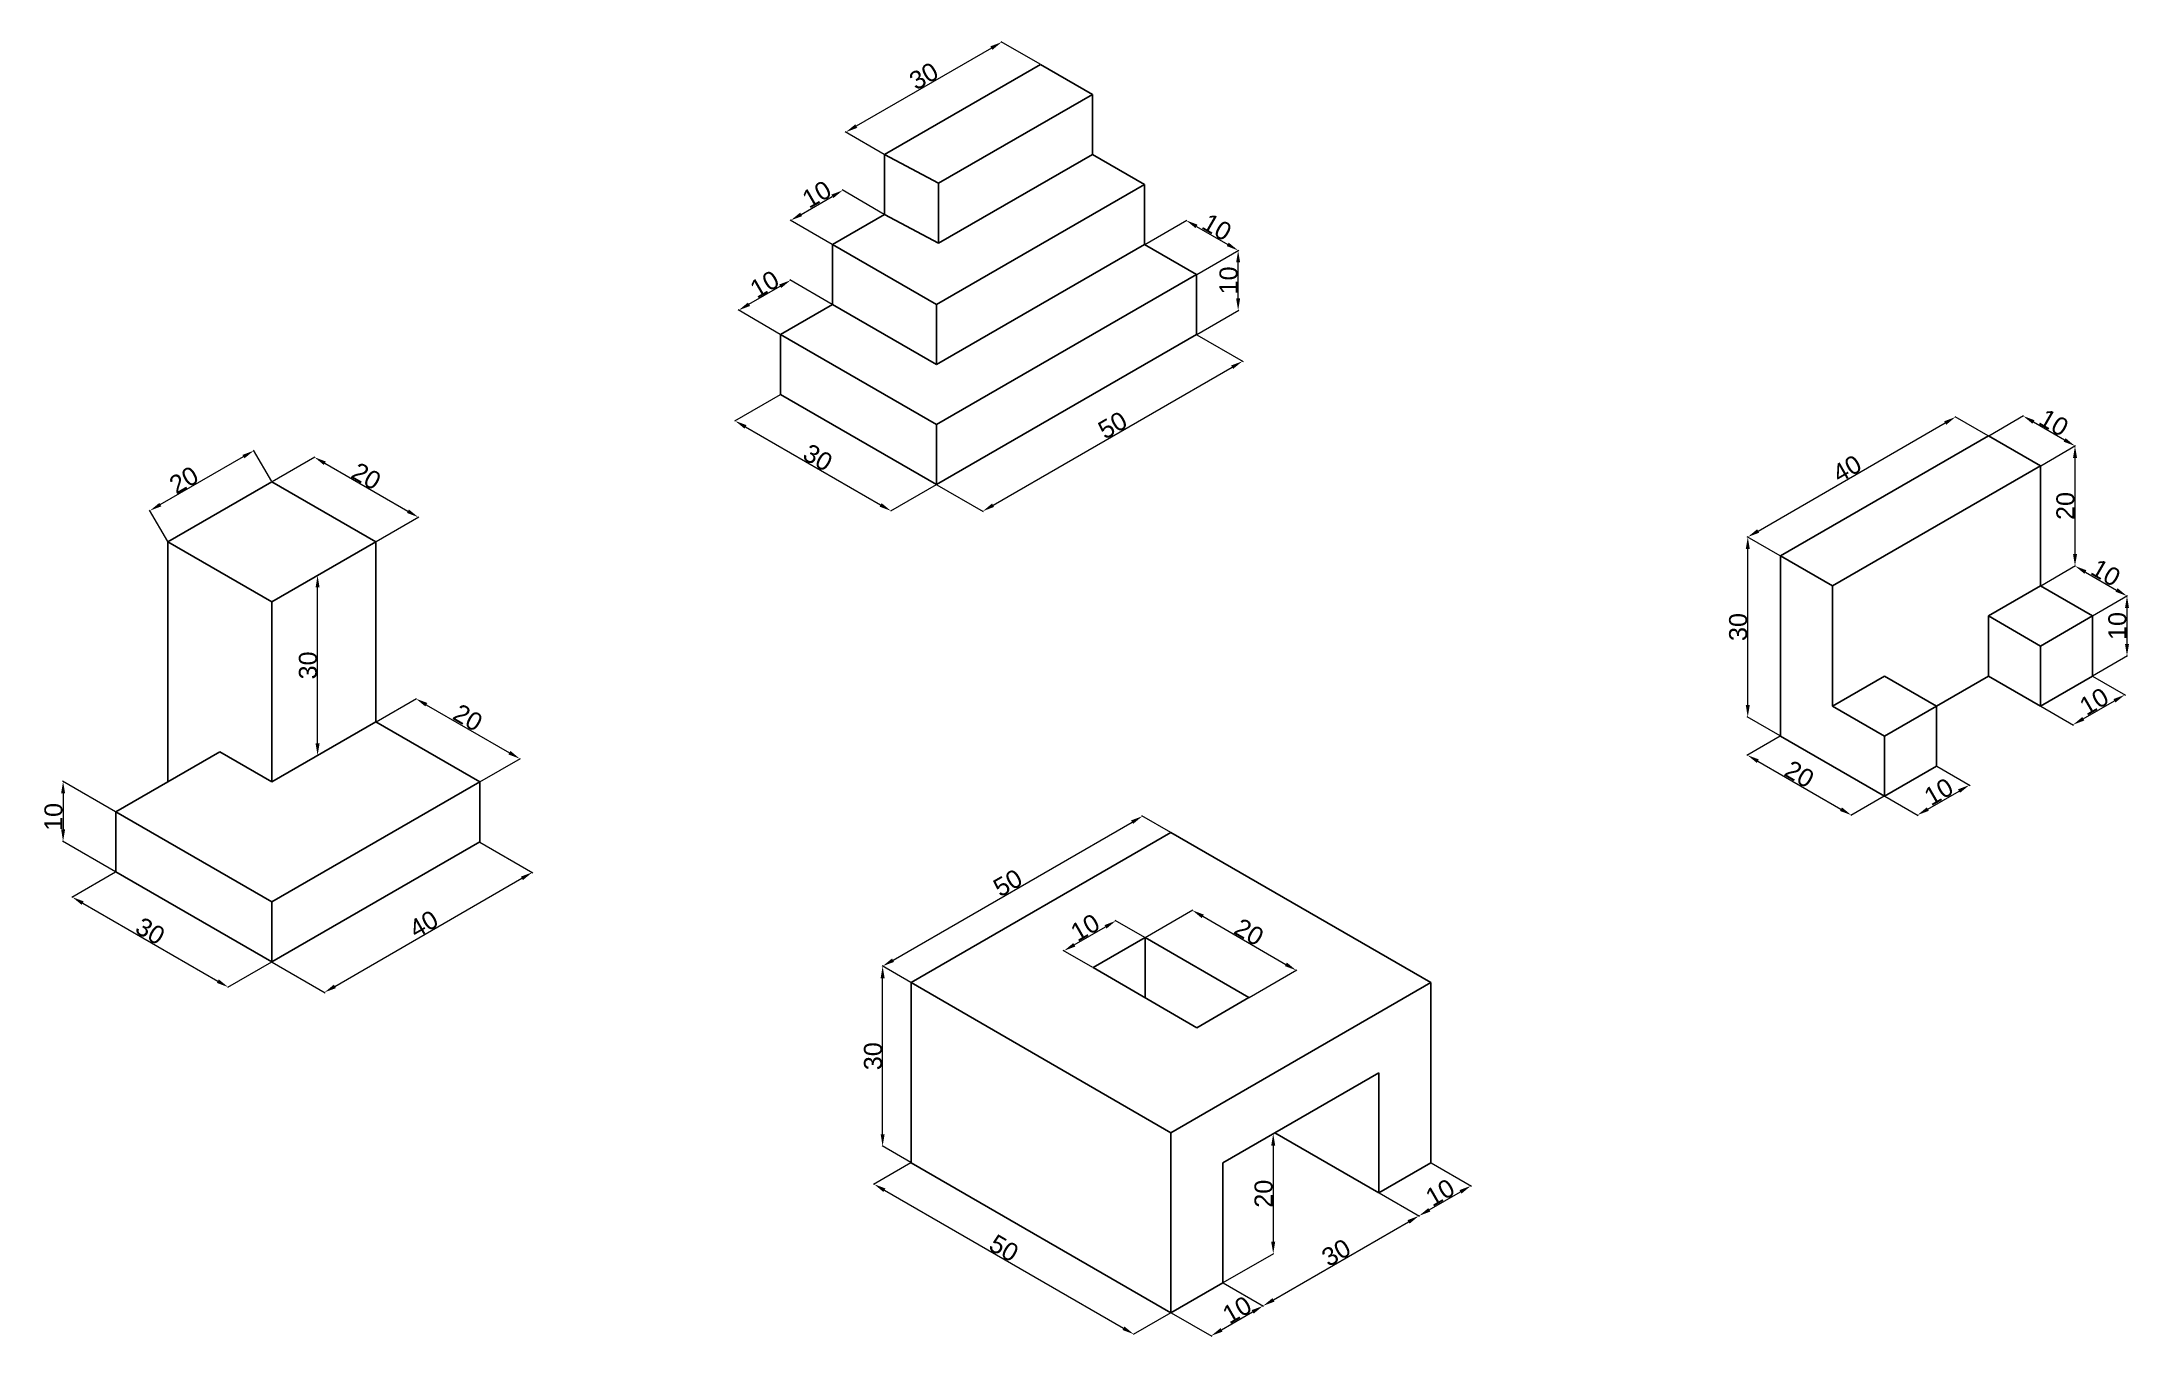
# Model space of a CAD drawing. Header units: millimetres. Extents: x -12 to 336, y -87 to 128.
import ezdxf

# ---------------------------------------------------------------- set-up
doc = ezdxf.new("R2010")
doc.units = ezdxf.units.MM
doc.header["$MEASUREMENT"] = 0
doc.layers.add('AM_5', color=3, linetype='Continuous', lineweight=15)
doc.styles.get("Standard").update_dxf_attribs({"font": 'arial.ttf'})
doc.dimstyles.new('AM_ANSI$0', dxfattribs={"dimtxt": 3, "dimasz": 2, "dimexe": 0.1, "dimexo": 0.05, "dimgap": 0.06, "dimtad": 1, "dimtoh": 1, "dimdec": 3, "dimzin": 9, "dimdsep": 46, "dimtxsty": 'Standard', "dimcen": 0, "dimclrd": 256, "dimclre": 256, "dimclrt": 2, "dimadec": 0, "dimazin": 2, "dimtp": 0.1, "dimtm": 0.1, "dimtfac": 0.71, "dimtdec": 3, "dimtofl": 0, "dimtmove": 0, "dimatfit": 3, "dimfxl": 1, "dimtolj": 1, "dimtzin": 7, "dimlwd": -1, "dimlwe": -1, "dimarcsym": 1})

# ---------------------------------------------------------------- blocks, each defined once
blk = doc.blocks.new('*D41')
at = {"layer": 'AM_5', "transparency": 16777216}
for p, q in [((312.11, 62.67), (317.93, 66.03)), ((319.56, 64.97), (324.76, 61.97)), ((320.77, 57.67), (326.59, 61.03))]:
    blk.add_line(p, q, dxfattribs=at)
for points in [[(319.73, 65.26), (319.4, 64.68), (317.83, 65.97)], [(324.93, 62.26), (324.59, 61.68), (326.49, 60.97)]]:
    blk.add_solid(points, dxfattribs=at)
at = {"layer": 'Defpoints', "color": 0, "transparency": 16777216}
for p in [(312.06, 62.64), (326.49, 60.97), (320.72, 57.64)]:
    blk.add_point(p, dxfattribs=at)
at = {"layer": 'AM_5', "color": 2, "transparency": 16777216, "insert": (322.96, 64.85), "char_height": 3, "attachment_point": 5, "rotation": 330}
blk.add_mtext('\\A1;10', dxfattribs=at)
blk = doc.blocks.new('*D44')
at = {"layer": 'AM_5', "transparency": 16777216}
for p, q in [((329.43, 22.61), (334.9, 19.46)), ((320.77, 17.61), (326.24, 14.46)), ((327.87, 15.51), (333.07, 18.51))]:
    blk.add_line(p, q, dxfattribs=at)
for points in [[(332.9, 18.8), (333.23, 18.23), (334.8, 19.51)], [(327.7, 15.8), (328.04, 15.23), (326.14, 14.51)]]:
    blk.add_solid(points, dxfattribs=at)
at = {"layer": 'Defpoints', "color": 0, "transparency": 16777216}
for p in [(329.38, 22.64), (320.72, 17.64), (334.8, 19.51)]:
    blk.add_point(p, dxfattribs=at)
at = {"layer": 'AM_5', "color": 2, "transparency": 16777216, "insert": (329.67, 18.39), "char_height": 3, "attachment_point": 5, "rotation": 30}
blk.add_mtext('\\A1;10', dxfattribs=at)
blk = doc.blocks.new('*D45')
at = {"layer": 'AM_5', "transparency": 16777216}
for p, q in [((329.43, 32.67), (335.25, 36.03)), ((335.15, 33.97), (335.15, 27.97)), ((329.43, 22.67), (335.25, 26.03))]:
    blk.add_line(p, q, dxfattribs=at)
for points in [[(334.82, 33.97), (335.49, 33.97), (335.15, 35.97)], [(334.82, 27.97), (335.49, 27.97), (335.15, 25.97)]]:
    blk.add_solid(points, dxfattribs=at)
at = {"layer": 'Defpoints', "color": 0, "transparency": 16777216}
for p in [(329.38, 32.64), (335.15, 25.97), (329.38, 22.64)]:
    blk.add_point(p, dxfattribs=at)
at = {"layer": 'AM_5', "color": 2, "transparency": 16777216, "insert": (333.56, 30.97), "char_height": 3, "attachment_point": 5, "rotation": 90}
blk.add_mtext('\\A1;10', dxfattribs=at)
blk = doc.blocks.new('*D47')
at = {"layer": 'AM_5', "transparency": 16777216}
for p, q in [((320.77, 57.67), (326.59, 61.03)), ((326.49, 42.97), (326.49, 58.97)), ((320.77, 37.67), (326.59, 41.03))]:
    blk.add_line(p, q, dxfattribs=at)
for points in [[(326.16, 58.97), (326.83, 58.97), (326.49, 60.97)], [(326.16, 42.97), (326.83, 42.97), (326.49, 40.97)]]:
    blk.add_solid(points, dxfattribs=at)
at = {"layer": 'Defpoints', "color": 0, "transparency": 16777216}
for p in [(326.49, 60.97), (320.72, 57.64), (320.72, 37.64)]:
    blk.add_point(p, dxfattribs=at)
at = {"layer": 'AM_5', "color": 2, "transparency": 16777216, "insert": (324.9, 50.97), "char_height": 3, "attachment_point": 5, "rotation": 90}
blk.add_mtext('\\A1;20', dxfattribs=at)
blk = doc.blocks.new('*D48')
at = {"layer": 'AM_5', "transparency": 16777216}
for p, q in [((-0.05, 0.03), (-8.91, 5.14)), ((-8.81, 3.08), (-8.81, -2.92)), ((-0.05, -9.97), (-8.91, -4.86))]:
    blk.add_line(p, q, dxfattribs=at)
for points in [[(-9.14, 3.08), (-8.47, 3.08), (-8.81, 5.08)], [(-9.14, -2.92), (-8.47, -2.92), (-8.81, -4.92)]]:
    blk.add_solid(points, dxfattribs=at)
at = {"layer": 'Defpoints', "color": 0, "transparency": 16777216}
for p in [(0, 0), (-8.81, -4.92), (0, -10)]:
    blk.add_point(p, dxfattribs=at)
at = {"layer": 'AM_5', "color": 2, "transparency": 16777216, "insert": (-10.4, -0.84), "char_height": 3, "attachment_point": 5, "rotation": 90}
blk.add_mtext('\\A1;10', dxfattribs=at)
blk = doc.blocks.new('*D49')
at = {"layer": 'AM_5', "transparency": 16777216}
for p, q in [((-0.05, -10.03), (-7.37, -14.26)), ((-5.54, -15.2), (16.98, -28.2)), ((25.93, -25.03), (18.61, -29.26))]:
    blk.add_line(p, q, dxfattribs=at)
for points in [[(-5.37, -14.91), (-5.71, -15.49), (-7.27, -14.2)], [(17.14, -27.91), (16.81, -28.49), (18.71, -29.2)]]:
    blk.add_solid(points, dxfattribs=at)
at = {"layer": 'Defpoints', "color": 0, "transparency": 16777216}
for p in [(0, -10), (25.98, -25), (18.71, -29.2)]:
    blk.add_point(p, dxfattribs=at)
at = {"layer": 'AM_5', "color": 2, "transparency": 16777216, "insert": (5.72, -19.86), "char_height": 3, "attachment_point": 5, "rotation": 330}
blk.add_mtext('\\A1;30', dxfattribs=at)
blk = doc.blocks.new('*D50')
at = {"layer": 'AM_5', "transparency": 16777216}
for p, q in [((60.67, -5.03), (69.5, -10.13)), ((36.49, -29.07), (67.67, -11.07)), ((26.03, -25.03), (34.86, -30.13))]:
    blk.add_line(p, q, dxfattribs=at)
for points in [[(67.5, -10.78), (67.83, -11.36), (69.4, -10.07)], [(36.32, -28.78), (36.66, -29.36), (34.76, -30.07)]]:
    blk.add_solid(points, dxfattribs=at)
at = {"layer": 'Defpoints', "color": 0, "transparency": 16777216}
for p in [(60.62, -5), (69.4, -10.07), (25.98, -25)]:
    blk.add_point(p, dxfattribs=at)
at = {"layer": 'AM_5', "color": 2, "transparency": 16777216, "insert": (51.28, -18.69), "char_height": 3, "attachment_point": 5, "rotation": 30}
blk.add_mtext('\\A1;40', dxfattribs=at)
blk = doc.blocks.new('*D51')
at = {"layer": 'AM_5', "transparency": 16777216}
for p, q in [((43.35, 15.03), (50.09, 18.92)), ((51.72, 17.86), (65.58, 9.86)), ((60.67, 5.03), (67.41, 8.92))]:
    blk.add_line(p, q, dxfattribs=at)
for points in [[(51.89, 18.15), (51.56, 17.57), (49.99, 18.86)], [(65.75, 10.15), (65.41, 9.57), (67.31, 8.86)]]:
    blk.add_solid(points, dxfattribs=at)
at = {"layer": 'Defpoints', "color": 0, "transparency": 16777216}
for p in [(43.3, 15), (67.31, 8.86), (60.62, 5)]:
    blk.add_point(p, dxfattribs=at)
at = {"layer": 'AM_5', "color": 2, "transparency": 16777216, "insert": (58.65, 15.7), "char_height": 3, "attachment_point": 5, "rotation": 330}
blk.add_mtext('\\A1;20', dxfattribs=at)
blk = doc.blocks.new('*D52')
at = {"layer": 'AM_5', "transparency": 16777216}
for p, q in [((26.03, 55.03), (33.17, 59.15)), ((34.81, 58.1), (48.66, 50.1)), ((43.35, 45.03), (50.49, 49.15))]:
    blk.add_line(p, q, dxfattribs=at)
for points in [[(34.97, 58.38), (34.64, 57.81), (33.07, 59.1)], [(48.83, 50.38), (48.5, 49.81), (50.39, 49.1)]]:
    blk.add_solid(points, dxfattribs=at)
at = {"layer": 'Defpoints', "color": 0, "transparency": 16777216}
for p in [(25.98, 55), (50.39, 49.1), (43.3, 45)]:
    blk.add_point(p, dxfattribs=at)
at = {"layer": 'AM_5', "color": 2, "transparency": 16777216, "insert": (41.73, 55.93), "char_height": 3, "attachment_point": 5, "rotation": 330}
blk.add_mtext('\\A1;20', dxfattribs=at)
blk = doc.blocks.new('*D53')
at = {"layer": 'AM_5', "transparency": 16777216}
for p, q in [((7.39, 51.19), (21.25, 59.19)), ((25.96, 55.04), (22.93, 60.28)), ((8.64, 45.04), (5.61, 50.28))]:
    blk.add_line(p, q, dxfattribs=at)
for points in [[(21.08, 59.48), (21.42, 58.91), (22.98, 60.19)], [(7.23, 51.48), (7.56, 50.91), (5.66, 50.19)]]:
    blk.add_solid(points, dxfattribs=at)
at = {"layer": 'Defpoints', "color": 0, "transparency": 16777216}
for p in [(22.98, 60.19), (25.98, 55), (8.66, 45)]:
    blk.add_point(p, dxfattribs=at)
at = {"layer": 'AM_5', "color": 2, "transparency": 16777216, "insert": (11.32, 55.3), "char_height": 3, "attachment_point": 5, "rotation": 30}
blk.add_mtext('\\A1;20', dxfattribs=at)
blk = doc.blocks.new('*D54')
at = {"layer": 'AM_5', "transparency": 16777216}
blk.add_line((33.6, 11.4), (33.6, 37.4), dxfattribs=at)
for points in [[(33.27, 37.4), (33.94, 37.4), (33.6, 39.4)], [(33.27, 11.4), (33.94, 11.4), (33.6, 9.4)]]:
    blk.add_solid(points, dxfattribs=at)
at = {"layer": 'Defpoints', "color": 0, "transparency": 16777216}
for p in [(33.6, 39.4), (25.98, 35), (25.98, 5)]:
    blk.add_point(p, dxfattribs=at)
at = {"layer": 'AM_5', "color": 2, "transparency": 16777216, "insert": (32.01, 24.4), "char_height": 3, "attachment_point": 5, "rotation": 90}
blk.add_mtext('\\A1;30', dxfattribs=at)
blk = doc.blocks.new('*D55')
at = {"layer": 'AM_5', "transparency": 16777216}
for p, q in [((110.72, 69.51), (103.09, 65.1)), ((104.92, 64.15), (127.43, 51.15)), ((136.71, 54.51), (129.07, 50.1))]:
    blk.add_line(p, q, dxfattribs=at)
for points in [[(105.08, 64.44), (104.75, 63.86), (103.19, 65.15)], [(127.6, 51.44), (127.27, 50.86), (129.17, 50.15)]]:
    blk.add_solid(points, dxfattribs=at)
at = {"layer": 'Defpoints', "color": 0, "transparency": 16777216}
for p in [(110.77, 69.53), (136.76, 54.53), (129.17, 50.15)]:
    blk.add_point(p, dxfattribs=at)
at = {"layer": 'AM_5', "color": 2, "transparency": 16777216, "insert": (116.97, 59.03), "char_height": 3, "attachment_point": 5, "rotation": 330}
blk.add_mtext('\\A1;30', dxfattribs=at)
blk = doc.blocks.new('*D56')
at = {"layer": 'AM_5', "transparency": 16777216}
for p, q in [((180.11, 79.51), (187.85, 75.04)), ((146.18, 51.09), (186.02, 74.09)), ((136.81, 54.51), (144.55, 50.04))]:
    blk.add_line(p, q, dxfattribs=at)
for points in [[(185.85, 74.38), (186.18, 73.81), (187.75, 75.09)], [(146.01, 51.38), (146.34, 50.81), (144.45, 50.09)]]:
    blk.add_solid(points, dxfattribs=at)
at = {"layer": 'Defpoints', "color": 0, "transparency": 16777216}
for p in [(180.06, 79.53), (187.75, 75.09), (136.76, 54.53)]:
    blk.add_point(p, dxfattribs=at)
at = {"layer": 'AM_5', "color": 2, "transparency": 16777216, "insert": (166.1, 64.43), "char_height": 3, "attachment_point": 5, "rotation": 30}
blk.add_mtext('\\A1;50', dxfattribs=at)
blk = doc.blocks.new('*D57')
at = {"layer": 'AM_5', "transparency": 16777216}
for p, q in [((180.11, 89.56), (187.12, 93.61)), ((187.02, 85.55), (187.02, 91.55)), ((180.11, 79.56), (187.12, 83.61))]:
    blk.add_line(p, q, dxfattribs=at)
for points in [[(186.69, 91.55), (187.35, 91.55), (187.02, 93.55)], [(186.69, 85.55), (187.35, 85.55), (187.02, 83.55)]]:
    blk.add_solid(points, dxfattribs=at)
at = {"layer": 'Defpoints', "color": 0, "transparency": 16777216}
for p in [(187.02, 93.55), (180.06, 89.53), (180.06, 79.53)]:
    blk.add_point(p, dxfattribs=at)
at = {"layer": 'AM_5', "color": 2, "transparency": 16777216, "insert": (185.43, 88.55), "char_height": 3, "attachment_point": 5, "rotation": 90}
blk.add_mtext('\\A1;10', dxfattribs=at)
blk = doc.blocks.new('*D58')
at = {"layer": 'AM_5', "transparency": 16777216}
for p, q in [((171.45, 94.56), (178.46, 98.61)), ((180.09, 97.55), (185.29, 94.55)), ((180.11, 89.56), (187.12, 93.61))]:
    blk.add_line(p, q, dxfattribs=at)
for points in [[(180.26, 97.84), (179.92, 97.27), (178.36, 98.55)], [(185.45, 94.84), (185.12, 94.27), (187.02, 93.55)]]:
    blk.add_solid(points, dxfattribs=at)
at = {"layer": 'Defpoints', "color": 0, "transparency": 16777216}
for p in [(171.4, 94.53), (187.02, 93.55), (180.06, 89.53)]:
    blk.add_point(p, dxfattribs=at)
at = {"layer": 'AM_5', "color": 2, "transparency": 16777216, "insert": (183.49, 97.43), "char_height": 3, "attachment_point": 5, "rotation": 330}
blk.add_mtext('\\A1;10', dxfattribs=at)
blk = doc.blocks.new('*D59')
at = {"layer": 'AM_5', "transparency": 16777216}
for p, q in [((145.89, 127.26), (123.37, 114.26)), ((154.03, 124.56), (147.52, 128.32)), ((128.04, 109.56), (121.54, 113.32))]:
    blk.add_line(p, q, dxfattribs=at)
for points in [[(145.72, 127.55), (146.06, 126.97), (147.62, 128.26)], [(123.21, 114.55), (123.54, 113.97), (121.64, 113.26)]]:
    blk.add_solid(points, dxfattribs=at)
at = {"layer": 'Defpoints', "color": 0, "transparency": 16777216}
for p in [(154.08, 124.53), (121.64, 113.26), (128.09, 109.53)]:
    blk.add_point(p, dxfattribs=at)
at = {"layer": 'AM_5', "color": 2, "transparency": 16777216, "insert": (134.63, 122.6), "char_height": 3, "attachment_point": 5, "rotation": 30}
blk.add_mtext('\\A1;30', dxfattribs=at)
blk = doc.blocks.new('*D60')
at = {"layer": 'AM_5', "transparency": 16777216}
for p, q in [((105.5, 84.58), (110.7, 87.58)), ((119.38, 84.56), (112.33, 88.64)), ((110.72, 79.56), (103.67, 83.64))]:
    blk.add_line(p, q, dxfattribs=at)
for points in [[(110.53, 87.87), (110.86, 87.29), (112.43, 88.58)], [(105.33, 84.87), (105.67, 84.29), (103.77, 83.58)]]:
    blk.add_solid(points, dxfattribs=at)
at = {"layer": 'Defpoints', "color": 0, "transparency": 16777216}
for p in [(112.43, 88.58), (119.43, 84.53), (110.77, 79.53)]:
    blk.add_point(p, dxfattribs=at)
at = {"layer": 'AM_5', "color": 2, "transparency": 16777216, "insert": (108.1, 87.92), "char_height": 3, "attachment_point": 5, "rotation": 30}
blk.add_mtext('\\A1;10', dxfattribs=at)
blk = doc.blocks.new('*D61')
at = {"layer": 'AM_5', "transparency": 16777216}
for p, q in [((114.2, 99.56), (119.39, 102.56)), ((128.04, 99.56), (121.02, 103.62)), ((119.38, 94.56), (112.36, 98.62))]:
    blk.add_line(p, q, dxfattribs=at)
for points in [[(119.23, 102.85), (119.56, 102.27), (121.12, 103.56)], [(114.03, 99.85), (114.36, 99.27), (112.46, 98.56)]]:
    blk.add_solid(points, dxfattribs=at)
at = {"layer": 'Defpoints', "color": 0, "transparency": 16777216}
for p in [(121.12, 103.56), (128.09, 99.53), (119.43, 94.53)]:
    blk.add_point(p, dxfattribs=at)
at = {"layer": 'AM_5', "color": 2, "transparency": 16777216, "insert": (116.79, 102.9), "char_height": 3, "attachment_point": 5, "rotation": 30}
blk.add_mtext('\\A1;10', dxfattribs=at)
blk = doc.blocks.new('*D62')
at = {"layer": 'AM_5', "transparency": 16777216}
for p, q in [((132.48, -28.42), (127.67, -25.65)), ((127.77, -53.71), (127.77, -27.71)), ((132.48, -58.42), (127.67, -55.65))]:
    blk.add_line(p, q, dxfattribs=at)
for points in [[(127.44, -27.71), (128.11, -27.71), (127.77, -25.71)], [(127.44, -53.71), (128.11, -53.71), (127.77, -55.71)]]:
    blk.add_solid(points, dxfattribs=at)
at = {"layer": 'Defpoints', "color": 0, "transparency": 16777216}
for p in [(127.77, -25.71), (132.53, -28.45), (132.53, -58.45)]:
    blk.add_point(p, dxfattribs=at)
at = {"layer": 'AM_5', "color": 2, "transparency": 16777216, "insert": (126.18, -40.71), "char_height": 3, "attachment_point": 5, "rotation": 90}
blk.add_mtext('\\A1;30', dxfattribs=at)
blk = doc.blocks.new('*D63')
at = {"layer": 'AM_5', "transparency": 16777216}
for p, q in [((129.51, -24.71), (169.34, -1.71)), ((175.78, -3.42), (170.98, -0.65)), ((132.48, -28.42), (127.67, -25.65))]:
    blk.add_line(p, q, dxfattribs=at)
for points in [[(169.18, -1.42), (169.51, -2), (171.08, -0.71)], [(129.34, -24.42), (129.67, -25), (127.77, -25.71)]]:
    blk.add_solid(points, dxfattribs=at)
at = {"layer": 'Defpoints', "color": 0, "transparency": 16777216}
for p in [(171.08, -0.71), (175.83, -3.45), (132.53, -28.45)]:
    blk.add_point(p, dxfattribs=at)
at = {"layer": 'AM_5', "color": 2, "transparency": 16777216, "insert": (148.63, -11.83), "char_height": 3, "attachment_point": 5, "rotation": 30}
blk.add_mtext('\\A1;50', dxfattribs=at)
blk = doc.blocks.new('*D64')
at = {"layer": 'AM_5', "transparency": 16777216}
for p, q in [((132.48, -58.48), (126.24, -62.09)), ((128.07, -63.03), (167.91, -86.03)), ((175.78, -83.48), (169.54, -87.09))]:
    blk.add_line(p, q, dxfattribs=at)
for points in [[(128.24, -62.74), (127.9, -63.32), (126.34, -62.03)], [(168.07, -85.74), (167.74, -86.32), (169.64, -87.03)]]:
    blk.add_solid(points, dxfattribs=at)
at = {"layer": 'Defpoints', "color": 0, "transparency": 16777216}
for p in [(132.53, -58.45), (175.83, -83.45), (169.64, -87.03)]:
    blk.add_point(p, dxfattribs=at)
at = {"layer": 'AM_5', "color": 2, "transparency": 16777216, "insert": (147.99, -72.69), "char_height": 3, "attachment_point": 5, "rotation": 330}
blk.add_mtext('\\A1;50', dxfattribs=at)
blk = doc.blocks.new('*D65')
at = {"layer": 'AM_5', "transparency": 16777216}
for p, q in [((184.54, -78.48), (191.27, -82.37)), ((175.88, -83.48), (182.61, -87.37)), ((184.24, -86.31), (189.44, -83.31))]:
    blk.add_line(p, q, dxfattribs=at)
for points in [[(189.27, -83.02), (189.6, -83.6), (191.17, -82.31)], [(184.08, -86.02), (184.41, -86.6), (182.51, -87.31)]]:
    blk.add_solid(points, dxfattribs=at)
at = {"layer": 'Defpoints', "color": 0, "transparency": 16777216}
for p in [(184.49, -78.45), (175.83, -83.45), (191.17, -82.31)]:
    blk.add_point(p, dxfattribs=at)
at = {"layer": 'AM_5', "color": 2, "transparency": 16777216, "insert": (186.84, -82.97), "char_height": 3, "attachment_point": 5, "rotation": 30}
blk.add_mtext('\\A1;10', dxfattribs=at)
blk = doc.blocks.new('*D66')
at = {"layer": 'AM_5', "transparency": 16777216}
for p, q in [((219.18, -58.48), (225.91, -62.37)), ((210.52, -63.48), (217.25, -67.37)), ((218.88, -66.31), (224.08, -63.31))]:
    blk.add_line(p, q, dxfattribs=at)
for points in [[(223.91, -63.02), (224.25, -63.6), (225.81, -62.31)], [(218.72, -66.02), (219.05, -66.6), (217.15, -67.31)]]:
    blk.add_solid(points, dxfattribs=at)
at = {"layer": 'Defpoints', "color": 0, "transparency": 16777216}
for p in [(219.13, -58.45), (225.81, -62.31), (210.47, -63.45)]:
    blk.add_point(p, dxfattribs=at)
at = {"layer": 'AM_5', "color": 2, "transparency": 16777216, "insert": (220.68, -63.43), "char_height": 3, "attachment_point": 5, "rotation": 30}
blk.add_mtext('\\A1;10', dxfattribs=at)
blk = doc.blocks.new('*D67')
at = {"layer": 'AM_5', "transparency": 16777216}
for p, q in [((210.52, -63.48), (217.25, -67.37)), ((192.9, -81.31), (215.42, -68.31)), ((184.54, -78.48), (191.27, -82.37))]:
    blk.add_line(p, q, dxfattribs=at)
for points in [[(215.25, -68.02), (215.59, -68.6), (217.15, -67.31)], [(192.74, -81.02), (193.07, -81.6), (191.17, -82.31)]]:
    blk.add_solid(points, dxfattribs=at)
at = {"layer": 'Defpoints', "color": 0, "transparency": 16777216}
for p in [(210.47, -63.45), (217.15, -67.31), (184.49, -78.45)]:
    blk.add_point(p, dxfattribs=at)
at = {"layer": 'AM_5', "color": 2, "transparency": 16777216, "insert": (203.36, -73.43), "char_height": 3, "attachment_point": 5, "rotation": 30}
blk.add_mtext('\\A1;30', dxfattribs=at)
blk = doc.blocks.new('*D68')
at = {"layer": 'AM_5', "transparency": 16777216}
for p, q in [((192.87, -55.62), (192.87, -71.62)), ((184.54, -78.42), (192.97, -73.56))]:
    blk.add_line(p, q, dxfattribs=at)
for points in [[(192.53, -55.62), (193.2, -55.62), (192.87, -53.62)], [(192.53, -71.62), (193.2, -71.62), (192.87, -73.62)]]:
    blk.add_solid(points, dxfattribs=at)
at = {"layer": 'Defpoints', "color": 0, "transparency": 16777216}
for p in [(184.49, -58.45), (192.87, -73.62), (184.49, -78.45)]:
    blk.add_point(p, dxfattribs=at)
at = {"layer": 'AM_5', "color": 2, "transparency": 16777216, "insert": (191.27, -63.62), "char_height": 3, "attachment_point": 5, "rotation": 90}
blk.add_mtext('\\A1;20', dxfattribs=at)
blk = doc.blocks.new('*D69')
at = {"layer": 'AM_5', "transparency": 16777216}
for p, q in [((171.55, -20.92), (179.49, -16.34)), ((181.12, -17.4), (194.98, -25.4)), ((188.87, -30.92), (196.81, -26.34))]:
    blk.add_line(p, q, dxfattribs=at)
for points in [[(181.29, -17.11), (180.95, -17.69), (179.39, -16.4)], [(195.14, -25.11), (194.81, -25.69), (196.71, -26.4)]]:
    blk.add_solid(points, dxfattribs=at)
at = {"layer": 'Defpoints', "color": 0, "transparency": 16777216}
for p in [(171.5, -20.95), (196.71, -26.4), (188.82, -30.95)]:
    blk.add_point(p, dxfattribs=at)
at = {"layer": 'AM_5', "color": 2, "transparency": 16777216, "insert": (188.84, -20.02), "char_height": 3, "attachment_point": 5, "rotation": 330}
blk.add_mtext('\\A1;20', dxfattribs=at)
blk = doc.blocks.new('*D70')
at = {"layer": 'AM_5', "transparency": 16777216}
for p, q in [((159.72, -22.15), (164.91, -19.15)), ((171.45, -20.92), (166.54, -18.09)), ((162.79, -25.92), (157.88, -23.09))]:
    blk.add_line(p, q, dxfattribs=at)
for points in [[(164.75, -18.86), (165.08, -19.44), (166.64, -18.15)], [(159.55, -21.86), (159.88, -22.44), (157.98, -23.15)]]:
    blk.add_solid(points, dxfattribs=at)
at = {"layer": 'Defpoints', "color": 0, "transparency": 16777216}
for p in [(166.64, -18.15), (171.5, -20.95), (162.84, -25.95)]:
    blk.add_point(p, dxfattribs=at)
at = {"layer": 'AM_5', "color": 2, "transparency": 16777216, "insert": (161.52, -19.27), "char_height": 3, "attachment_point": 5, "rotation": 30}
blk.add_mtext('\\A1;10', dxfattribs=at)
blk = doc.blocks.new('*D71')
at = {"layer": 'AM_5', "transparency": 16777216}
for p, q in [((320.77, 37.67), (326.59, 41.03)), ((328.22, 39.97), (333.42, 36.97)), ((329.43, 32.67), (335.25, 36.03))]:
    blk.add_line(p, q, dxfattribs=at)
for points in [[(328.39, 40.26), (328.06, 39.68), (326.49, 40.97)], [(333.59, 37.26), (333.25, 36.68), (335.15, 35.97)]]:
    blk.add_solid(points, dxfattribs=at)
at = {"layer": 'Defpoints', "color": 0, "transparency": 16777216}
for p in [(320.72, 37.64), (335.15, 35.97), (329.38, 32.64)]:
    blk.add_point(p, dxfattribs=at)
at = {"layer": 'AM_5', "color": 2, "transparency": 16777216, "insert": (331.62, 39.85), "char_height": 3, "attachment_point": 5, "rotation": 330}
blk.add_mtext('\\A1;10', dxfattribs=at)
blk = doc.blocks.new('*D72')
at = {"layer": 'AM_5', "transparency": 16777216}
for p, q in [((303.45, 7.61), (308.99, 4.41)), ((294.79, 2.61), (300.33, -0.59)), ((301.97, 0.47), (307.16, 3.47))]:
    blk.add_line(p, q, dxfattribs=at)
for points in [[(307, 3.76), (307.33, 3.18), (308.89, 4.47)], [(301.8, 0.76), (302.13, 0.18), (300.23, -0.53)]]:
    blk.add_solid(points, dxfattribs=at)
at = {"layer": 'Defpoints', "color": 0, "transparency": 16777216}
for p in [(303.4, 7.64), (308.89, 4.47), (294.74, 2.64)]:
    blk.add_point(p, dxfattribs=at)
at = {"layer": 'AM_5', "color": 2, "transparency": 16777216, "insert": (303.77, 3.35), "char_height": 3, "attachment_point": 5, "rotation": 30}
blk.add_mtext('\\A1;10', dxfattribs=at)
blk = doc.blocks.new('*D73')
at = {"layer": 'AM_5', "transparency": 16777216}
for p, q in [((277.37, 12.61), (271.8, 9.39)), ((273.63, 8.45), (287.49, 0.45)), ((294.69, 2.61), (289.12, -0.61))]:
    blk.add_line(p, q, dxfattribs=at)
for points in [[(273.8, 8.74), (273.47, 8.16), (271.9, 9.45)], [(287.66, 0.74), (287.32, 0.16), (289.22, -0.55)]]:
    blk.add_solid(points, dxfattribs=at)
at = {"layer": 'Defpoints', "color": 0, "transparency": 16777216}
for p in [(277.42, 12.64), (294.74, 2.64), (289.22, -0.55)]:
    blk.add_point(p, dxfattribs=at)
at = {"layer": 'AM_5', "color": 2, "transparency": 16777216, "insert": (280.56, 6.29), "char_height": 3, "attachment_point": 5, "rotation": 330}
blk.add_mtext('\\A1;20', dxfattribs=at)
blk = doc.blocks.new('*D74')
at = {"layer": 'AM_5', "transparency": 16777216}
for p, q in [((277.37, 42.67), (271.85, 45.85)), ((271.95, 17.8), (271.95, 43.8)), ((277.37, 12.67), (271.85, 15.85))]:
    blk.add_line(p, q, dxfattribs=at)
for points in [[(271.62, 43.8), (272.29, 43.8), (271.95, 45.8)], [(271.62, 17.8), (272.29, 17.8), (271.95, 15.8)]]:
    blk.add_solid(points, dxfattribs=at)
at = {"layer": 'Defpoints', "color": 0, "transparency": 16777216}
for p in [(271.95, 45.8), (277.42, 42.64), (277.42, 12.64)]:
    blk.add_point(p, dxfattribs=at)
at = {"layer": 'AM_5', "color": 2, "transparency": 16777216, "insert": (270.36, 30.8), "char_height": 3, "attachment_point": 5, "rotation": 90}
blk.add_mtext('\\A1;30', dxfattribs=at)
blk = doc.blocks.new('*D75')
at = {"layer": 'AM_5', "transparency": 16777216}
for p, q in [((273.69, 46.8), (304.86, 64.8)), ((312.01, 62.67), (306.49, 65.85)), ((277.37, 42.67), (271.85, 45.85))]:
    blk.add_line(p, q, dxfattribs=at)
for points in [[(304.7, 65.09), (305.03, 64.51), (306.59, 65.8)], [(273.52, 47.09), (273.85, 46.51), (271.95, 45.8)]]:
    blk.add_solid(points, dxfattribs=at)
at = {"layer": 'Defpoints', "color": 0, "transparency": 16777216}
for p in [(306.59, 65.8), (312.06, 62.64), (277.42, 42.64)]:
    blk.add_point(p, dxfattribs=at)
at = {"layer": 'AM_5', "color": 2, "transparency": 16777216, "insert": (288.48, 57.18), "char_height": 3, "attachment_point": 5, "rotation": 30}
blk.add_mtext('\\A1;40', dxfattribs=at)

msp = doc.modelspace()

# ---------------------------------------------------------------- linework, layer by layer
for p, q in [((154.0757, 124.5346), (128.0949, 109.5346)), ((154.0757, 124.5346), (162.7359, 119.5346)), ((162.7359, 119.5346), (137.1095, 104.7392)), ((162.7359, 119.5346), (162.7359, 109.5346)), ((128.0949, 109.5346), (137.1095, 104.7392)), ((128.0949, 109.5346), (128.0949, 99.5346)), ((162.7359, 109.5346), (137.1095, 94.7392)), ((162.7359, 109.5346), (171.3962, 104.5346)), ((171.3962, 104.5346), (136.7552, 84.5346)), ((137.1095, 104.7392), (137.1095, 94.7392)), ((171.3962, 104.5346), (171.3962, 94.5346)), ((119.4347, 94.5346), (128.0949, 99.5346)), ((128.0949, 99.5346), (137.1095, 94.7392)), ((136.7552, 84.5346), (119.4347, 94.5346)), ((119.4347, 84.5346), (119.4347, 94.5346)), ((136.7552, 74.5346), (171.3962, 94.5346)), ((180.0564, 89.5346), (171.3962, 94.5346)), ((180.0564, 89.5346), (136.7552, 64.5346)), ((180.0564, 89.5346), (180.0564, 79.5346)), ((110.7744, 79.5346), (119.4347, 84.5346)), ((136.7552, 74.5346), (119.4347, 84.5346)), ((136.7552, 74.5346), (136.7552, 84.5346)), ((136.7552, 64.5346), (110.7744, 79.5346)), ((110.7744, 79.5346), (110.7744, 69.5346)), ((136.7552, 54.5346), (180.0564, 79.5346)), ((110.7744, 69.5346), (136.7552, 54.5346)), ((136.7552, 54.5346), (136.7552, 64.5346)), ((312.0627, 62.6401), (277.4217, 42.6401)), ((312.0627, 62.6401), (320.7229, 57.6401)), ((286.0819, 37.6401), (320.7229, 57.6401)), ((320.7229, 37.6401), (320.7229, 57.6401)), ((25.9808, 55), (8.6603, 45)), ((43.3013, 45), (25.9808, 55)), ((8.6603, 45), (25.9808, 35)), ((8.6603, 45), (8.6603, 5)), ((43.3013, 45), (25.9808, 35)), ((43.3013, 15), (43.3013, 45)), ((277.4217, 42.6401), (286.0819, 37.6401)), ((277.4217, 42.6401), (277.4217, 12.6401)), ((25.9808, 35), (25.9808, 5)), ((286.0819, 37.6401), (286.0819, 17.6401)), ((320.7229, 37.6401), (312.0627, 32.6401)), ((329.3832, 32.6401), (320.7229, 37.6401)), ((320.7229, 27.6401), (312.0627, 32.6401)), ((312.0627, 32.6401), (312.0627, 22.6401)), ((329.3832, 32.6401), (320.7229, 27.6401)), ((329.3832, 22.6401), (329.3832, 32.6401)), ((320.7229, 27.6401), (320.7229, 17.6401)), ((294.7422, 22.6401), (286.0819, 17.6401)), ((303.4024, 17.6401), (294.7422, 22.6401)), ((312.0627, 22.6401), (299.0723, 15.1401)), ((312.0627, 22.6401), (320.7229, 17.6401)), ((320.7229, 17.6401), (329.3832, 22.6401)), ((286.0819, 17.6401), (294.7422, 12.6401)), ((294.7422, 12.6401), (303.4024, 17.6401)), ((303.4024, 17.6401), (303.4024, 7.6401)), ((25.9808, 5), (43.3013, 15)), ((43.3013, 15), (60.6218, 5)), ((294.7422, 2.6401), (277.4217, 12.6401)), ((294.7422, 12.6401), (294.7422, 2.6401)), ((0, 0), (17.3205, 10)), ((17.3205, 10), (25.9808, 5)), ((303.4024, 7.6401), (294.7422, 2.6401)), ((60.6218, 5), (25.9808, -15)), ((60.6218, -5), (60.6218, 5)), ((25.9808, -15), (0, 0)), ((0, 0), (0, -10)), ((175.8306, -3.4528), (132.5293, -28.4528)), ((175.8306, -3.4528), (219.1318, -28.4528)), ((25.9808, -25), (60.6218, -5)), ((0, -10), (25.9808, -25)), ((25.9808, -15), (25.9808, -25)), ((171.5004, -20.9528), (162.8402, -25.9528)), ((188.821, -30.9528), (171.5004, -20.9528)), ((171.5004, -20.9528), (171.5004, -30.9528)), ((162.8402, -25.9528), (180.1607, -35.9528)), ((132.5293, -58.4528), (132.5293, -28.4528)), ((132.5293, -28.4528), (175.8306, -53.4528)), ((132.5293, -28.4528), (132.5293, -58.4528)), ((175.8306, -53.4528), (219.1318, -28.4528)), ((180.1607, -35.9528), (188.821, -30.9528)), ((219.1318, -28.4528), (219.1318, -58.4528)), ((210.4716, -43.4528), (184.4908, -58.4528)), ((210.4716, -63.4528), (210.4716, -43.4528)), ((175.8306, -83.4528), (175.8306, -53.4528)), ((210.4716, -63.4528), (193.1511, -53.4528)), ((132.5293, -58.4528), (175.8306, -83.4528)), ((184.4908, -78.4528), (184.4908, -58.4528)), ((210.4716, -63.4528), (219.1318, -58.4528)), ((175.8306, -83.4528), (184.4908, -78.4528))]:
    msp.add_line(p, q)

# ---------------------------------------------------------------- dimensions: what is measured, and where the dimension line sits
at = {"layer": 'AM_5'}
for base, p1, p2, angle, picture, middle, dimtype in [((121.641, 113.2608), (154.0757, 124.5346), (128.0949, 109.5346), 210, '*D59', (135.4277, 121.2206), 161), ((121.1247, 103.5588), (119.4347, 94.5346), (128.0949, 99.5346), 30, '*D61', (117.5905, 101.5183), 161), ((112.4298, 88.5788), (110.7744, 79.5346), (119.4347, 84.5346), 30, '*D60', (108.8955, 86.5383), 161), ((187.7474, 75.0942), (136.7552, 54.5346), (180.0564, 79.5346), 30, '*D56', (166.8927, 63.0537), 161), ((22.9818, 60.1944), (8.6603, 45), (25.9808, 55), 30, '*D53', (12.1184, 53.9224), 161), ((50.3943, 49.0952), (25.9808, 55), (43.3013, 45), 330, '*D52', (40.9382, 54.5547), 161), ((67.3114, 8.8623), (43.3013, 15), (60.6218, 5), 330, '*D51', (57.8553, 14.3217), 161), ((289.2208, -0.5476), (277.4217, 12.6401), (294.7422, 2.6401), 330, '*D73', (279.7647, 4.9119), 161), ((-8.8053, -4.9163), (0, 0), (0, -10), 90, '*D48', (-8.8053, -0.8353), 160), ((18.7095, -29.198), (0, -10), (25.9808, -25), 330, '*D49', (4.9228, -21.2383), 161), ((169.6381, -87.0281), (132.5293, -58.4528), (175.8306, -83.4528), 330, '*D64', (147.1916, -74.0686), 161), ((191.1699, -82.309), (175.8306, -83.4528), (184.4908, -78.4528), 30, '*D65', (187.6356, -84.3495), 161)]:
    dim = msp.add_linear_dim(base=base, p1=p1, p2=p2, angle=angle, dimstyle='AM_ANSI$0', dxfattribs=at)
    dim.commit()
    dim.dimension.update_dxf_attribs({"geometry": picture, "text_midpoint": middle, "dimtype": dimtype})
for p1, p2, distance, picture, middle in [((171.3962, 94.5346), (180.0564, 89.5346), 6.963, '*D58', (183.4852, 97.4331)), ((312.0627, 62.6401), (320.7229, 57.6401), 5.7694, '*D41', (322.9581, 64.8496)), ((277.4217, 42.6401), (312.0627, 62.6401), 5.4679, '*D75', (288.4785, 57.1754)), ((320.7229, 37.6401), (329.3832, 32.6401), 5.7694, '*D71', (331.6183, 39.8496)), ((320.7229, 17.6401), (329.3832, 22.6401), -5.4151, '*D44', (329.6723, 18.3921)), ((294.7422, 2.6401), (303.4024, 7.6401), -5.492, '*D72', (303.7684, 3.3478)), ((132.5293, -28.4528), (175.8306, -3.4528), 4.7549, '*D63', (148.6292, -11.8291)), ((25.9808, -25), (60.6218, -5), -8.7781, '*D50', (51.2835, -18.6896)), ((171.5004, -20.9528), (188.821, -30.9528), 7.8869, '*D69', (188.8435, -20.0208)), ((210.4716, -63.4528), (219.1318, -58.4528), -6.6791, '*D66', (220.6849, -63.4305)), ((184.4908, -78.4528), (210.4716, -63.4528), -6.6791, '*D67', (203.3639, -73.4296))]:
    dim = msp.add_aligned_dim(p1=p1, p2=p2, distance=distance, dimstyle='AM_ANSI$0', dxfattribs=at)
    dim.commit()
    dim.dimension.update_dxf_attribs({"geometry": picture, "text_midpoint": middle})
for base, p1, p2, picture, middle in [((187.0194, 93.5547), (180.0564, 79.5346), (180.0564, 89.5346), '*D57', (185.4277, 88.5547)), ((326.4924, 60.9711), (320.7229, 37.6401), (320.7229, 57.6401), '*D47', (324.9006, 50.9711)), ((271.9538, 45.797), (277.4217, 12.6401), (277.4217, 42.6401), '*D74', (270.3611, 30.797)), ((335.1526, 25.9711), (329.3832, 32.6401), (329.3832, 22.6401), '*D45', (333.5609, 30.9711)), ((127.7744, -25.7076), (132.5293, -58.4528), (132.5293, -28.4528), '*D62', (126.1817, -40.7076))]:
    dim = msp.add_linear_dim(base=base, p1=p1, p2=p2, angle=90, dimstyle='AM_ANSI$0', dxfattribs=at)
    dim.commit()
    dim.dimension.update_dxf_attribs({"geometry": picture, "text_midpoint": middle})
for p1, p2, distance, picture, middle in [((110.7744, 69.5346), (136.7552, 54.5346), -7.5884, '*D55', (116.9728, 59.0328)), ((162.8402, -25.9528), (171.5004, -20.9528), 4.8567, '*D70', (161.5178, -19.2703))]:
    dim = msp.add_aligned_dim(p1=p1, p2=p2, distance=distance, dimstyle='AM_ANSI$0', override={"dimpost": ''}, dxfattribs=at)
    dim.commit()
    dim.dimension.update_dxf_attribs({"geometry": picture, "text_midpoint": middle})
for base, p1, p2, override, picture, middle in [((33.6033, 39.4009), (25.9808, 5), (25.9808, 35), {"dimse1": 1, "dimse2": 1}, '*D54', (32.0106, 24.4009)), ((192.8655, -73.6177), (184.4908, -58.4528), (184.4908, -78.4528), {"dimse1": 1}, '*D68', (191.2738, -63.6177))]:
    dim = msp.add_linear_dim(base=base, p1=p1, p2=p2, angle=90, dimstyle='AM_ANSI$0', override=override, dxfattribs=at)
    dim.commit()
    dim.dimension.update_dxf_attribs({"geometry": picture, "text_midpoint": middle})

doc.saveas('drawing.dxf')
